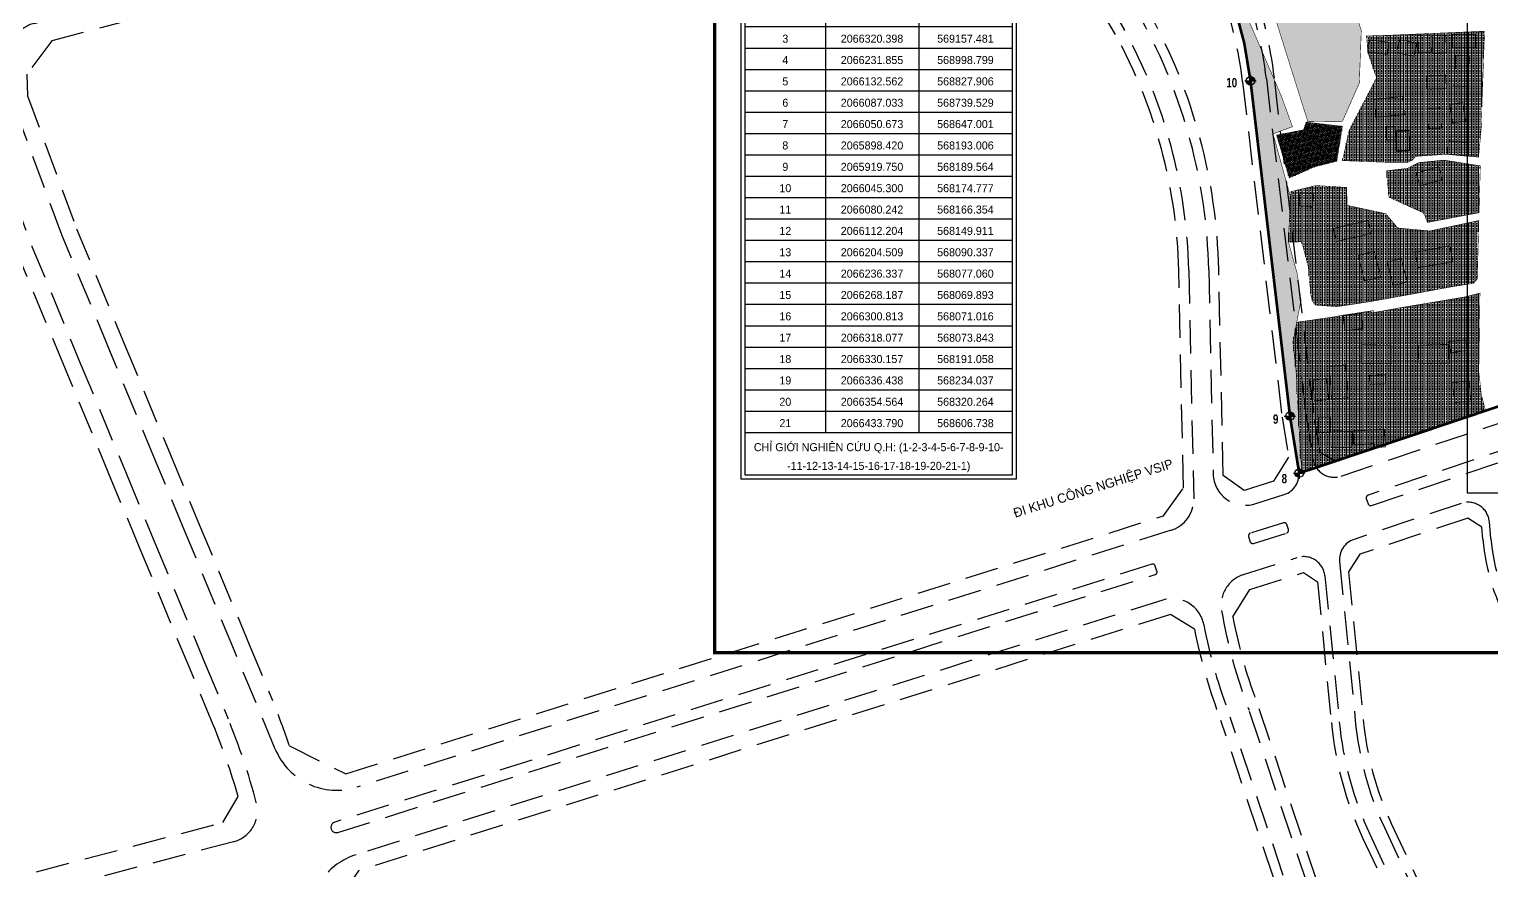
# Model space of a CAD drawing. Header units: metres. Extents: x 566631 to 571261, y 2062953 to 2068466.
# Drawn here: x 567717 to 568265, y 2065749 to 2066065 of the extents above; entities that cross this region are included whole.
import ezdxf
from ezdxf.enums import TextEntityAlignment as Align

# ---------------------------------------------------------------- set-up
doc = ezdxf.new("R2010")
doc.units = ezdxf.units.M
doc.linetypes.add('HIDDEN', pattern=[0.375, 0.25, -0.125])
doc.layers.get('0').update_dxf_attribs({"linetype": 'CONTINUOUS'})
for name, color, linetype in [('ct-gach', 31, 'CONTINUOUS'), ('ct-kienco', 31, 'CONTINUOUS'), ('ddc', 32, 'CONTINUOUS'), ('dmuong ao bun', 150, 'CONTINUOUS'), ('ghi_chu', 7, 'CONTINUOUS'), ('hacth', 7, 'CONTINUOUS'), ('Khung ban ve', 7, 'CONTINUOUS'), ('LogDg phu', 7, 'CONTINUOUS'), ('QH', 7, 'CONTINUOUS'), ('RANHGIOI', 2, 'HIDDEN'), ('ViaHeSphu', 32, 'CONTINUOUS')]:
    doc.layers.add(name, color=color, linetype=linetype)
doc.layers.add('t', color=7, linetype='CONTINUOUS', lineweight=25)
doc.styles.add('ARIALB', font='VHARIALB.TTF', dxfattribs={"width": 0.75})
doc.styles.add('avantH', font='VHAVAN.TTF', dxfattribs={"height": 10})
doc.styles.add('KTHUOC', font='VHARIALN.TTF', dxfattribs={"width": 0.8})
doc.dimstyles.new('tien', dxfattribs={"dimscale": 0, "dimtxt": 1.5, "dimasz": 0.75, "dimexe": 0.45, "dimexo": 0, "dimgap": 0.25, "dimtad": 1, "dimzin": 1, "dimtxsty": 'KTHUOC', "dimblk1": 'ARCHTICK', "dimblk2": 'ARCHTICK', "dimsah": 1, "dimcen": 1, "dimdle": 0.45, "dimclrd": 37, "dimclre": 37, "dimclrt": 7, "dimaunit": 1, "dimadec": 0, "dimazin": 0, "dimtfac": 1, "dimtix": 1, "dimtofl": 0, "dimtmove": 2, "dimatfit": 3, "dimldrblk": 'ARCHTICK', "dimfxl": 1, "dimtfill": 1, "dimtolj": 1, "dimtzin": 1, "dimarcsym": 0})
pattern_1 = [(90, (0, 0), (-1.27, 7.776507174585693e-17), []), (90, (-0.635, 3.888253587292846e-17), (-1.27, 7.776507174585693e-17), [0.635, -0.3175])]
pattern_2 = [(45, (0, 0), (0.2525697034050701, 0.9260889124852565), [1.190625, -0.238125, 0, -0.238125])]

# ---------------------------------------------------------------- blocks, each defined once
blk = doc.blocks.new('moc')
at = {"layer": 'QH', "linetype": 'Continuous'}
h = blk.add_hatch(color=7, dxfattribs=at)
h.paths.add_polyline_path([(3e-16, -1.164153e-10), (0.5291999999550173, -1.164153e-10, 0.4142135623730951), (3e-16, 0.5291999998386017)])
h.paths.add_polyline_path([(-0.5291999999550168, -1.164153e-10, 0.4142135623730951), (3e-16, -0.5292000000714328), (3e-16, -1.164153e-10)])
for p, q in [((3e-16, 0.7055999998236075), (3e-16, -0.7056000000564381)), ((-0.7055999999400226, -1.164153e-10), (0.7055999999400236, -1.164153e-10))]:
    blk.add_line(p, q, dxfattribs=at)
blk.add_circle((3e-16, -1.164153e-10), 0.5291999999550172, dxfattribs=at)
blk = doc.blocks.new('ghi_Eu-bg toa do')
at = {"color": 32}
blk.add_wipeout([(-103, 205), (5.551115123125783e-16, 205), (5.551115123125783e-16, 2.842170943040401e-14), (-103, 2.842170943040401e-14)], dxfattribs=at).dxf.layer = 'ghi_chu'
at = {"layer": 'ghi_chu', "color": 32, "lineweight": -2}
blk.add_lwpolyline([(0, 205), (0, 0), (-103, 0), (-103, 205)], close=True, dxfattribs=at)
at = {"layer": 'ghi_chu', "lineweight": -2}
blk.add_lwpolyline([(-1.5, 203.5), (-1.5, 1.5), (-101.5, 1.5), (-101.5, 203.5)], close=True, dxfattribs=at)
at = {"layer": 'ghi_chu', "color": 32, "lineweight": -2}
for points in [[(-101.5, 193.5), (-71.5, 185.5)], [(-71.5, 193.5), (-71.5, 17.5)], [(-36.5, 193.5), (-36.5, 17.5)], [(-101.5, 185.5), (-1.5, 185.5)], [(-101.5, 177.5), (-1.5, 177.5)], [(-101.5, 169.5), (-1.5, 169.5)], [(-101.5, 161.5), (-1.5, 161.5)], [(-101.5, 153.5), (-1.5, 153.5)], [(-101.5, 145.5), (-1.5, 145.5)], [(-101.5, 137.5), (-1.5, 137.5)], [(-101.5, 129.5), (-1.5, 129.5)], [(-101.5, 121.5), (-1.5, 121.5)], [(-101.5, 113.5), (-1.5, 113.5)], [(-101.5, 105.5), (-1.5, 105.5)], [(-101.5, 97.5), (-1.5, 97.5)], [(-101.5, 89.5), (-1.5, 89.5)], [(-101.5, 81.5), (-1.5, 81.5)], [(-101.5, 73.5), (-1.5, 73.5)], [(-101.5, 65.5), (-1.5, 65.5)], [(-101.5, 57.5), (-1.5, 57.5)], [(-101.5, 49.5), (-1.5, 49.5)], [(-101.5, 41.5), (-1.5, 41.5)], [(-101.5, 33.5), (-1.5, 33.5)], [(-101.5, 25.5), (-1.5, 25.5)]]:
    blk.add_lwpolyline(points, dxfattribs=at)
at = {"layer": 'ghi_chu', "lineweight": -2}
for points in [[(-1.5, 193.5), (-101.5, 193.5)], [(-101.5, 17.5), (-1.5, 17.5)]]:
    blk.add_lwpolyline(points, dxfattribs=at)
at = {"layer": 'ghi_chu', "lineweight": -2, "style": 'avantH'}
for s, height, p in [('%%U4. b¶ng to¹ ®é c¸c ®iÓm mèc:', 3.5, (-51.5, 196.4994664911646)), ('x', 3, (-54, 187.4994664911646)), ('y', 3, (-19, 187.4994664911646)), ('1', 3, (-86.5, 179.4994664911646)), ('2066606.466', 3, (-54, 179.4994664911646)), ('569000.559', 3, (-19, 179.4994664911646)), ('2', 3, (-86.5, 171.4994664911646)), ('2066366.646', 3, (-54, 171.4994664911646)), ('569132.774', 3, (-19, 171.4994664911646)), ('3', 3, (-86.5, 163.4994664911646)), ('2066320.398', 3, (-54, 163.4994664911646)), ('569157.481', 3, (-19, 163.4994664911646)), ('4', 3, (-86.5, 155.4994664911646)), ('2066231.855', 3, (-54, 155.4994664911646)), ('568998.799', 3, (-19, 155.4994664911646)), ('5', 3, (-86.5, 147.4994664911646)), ('2066132.562', 3, (-54, 147.4994664911646)), ('568827.906', 3, (-19, 147.4994664911646)), ('6', 3, (-86.5, 139.4994664911646)), ('2066087.033', 3, (-54, 139.4994664911646)), ('568739.529', 3, (-19, 139.4994664911646)), ('7', 3, (-86.5, 131.4994664911646)), ('2066050.673', 3, (-54, 131.4994664911646)), ('568647.001', 3, (-19, 131.4994664911646)), ('8', 3, (-86.5, 123.4994664911646)), ('2065898.420', 3, (-54, 123.4994664911646)), ('568193.006', 3, (-19, 123.4994664911646)), ('9', 3, (-86.5, 115.4994664911646)), ('2065919.750', 3, (-54, 115.4994664911646)), ('568189.564', 3, (-19, 115.4994664911646)), ('10', 3, (-86.5, 107.4994664911646)), ('2066045.300', 3, (-54, 107.4994664911646)), ('568174.777', 3, (-19, 107.4994664911646)), ('11', 3, (-86.5, 99.49946649116464)), ('2066080.242', 3, (-54, 99.49946649116464)), ('568166.354', 3, (-19, 99.49946649116464)), ('12', 3, (-86.5, 91.49946649116464)), ('2066112.204', 3, (-54, 91.49946649116464)), ('568149.911', 3, (-19, 91.49946649116464)), ('13', 3, (-86.5, 83.49946649116464)), ('2066204.509', 3, (-54, 83.49946649116464)), ('568090.337', 3, (-19, 83.49946649116464)), ('14', 3, (-86.5, 75.49946649116464)), ('2066236.337', 3, (-54, 75.49946649116464)), ('568077.060', 3, (-19, 75.49946649116464)), ('15', 3, (-86.5, 67.49946649116464)), ('2066268.187', 3, (-54, 67.49946649116464)), ('568069.893', 3, (-19, 67.49946649116464)), ('16', 3, (-86.5, 59.49946649116464)), ('2066300.813', 3, (-54, 59.49946649116464)), ('568071.016', 3, (-19, 59.49946649116464)), ('17', 3, (-86.5, 51.49946649116464)), ('2066318.077', 3, (-54, 51.49946649116464)), ('568073.843', 3, (-19, 51.49946649116464)), ('18', 3, (-86.5, 43.49946649116464)), ('2066330.157', 3, (-54, 43.49946649116464)), ('568191.058', 3, (-19, 43.49946649116464)), ('19', 3, (-86.5, 35.49946649116464)), ('2066336.438', 3, (-54, 35.49946649116464)), ('568234.037', 3, (-19, 35.49946649116464)), ('20', 3, (-86.5, 27.49946649116464)), ('2066354.564', 3, (-54, 27.49946649116464)), ('568320.264', 3, (-19, 27.49946649116464)), ('21', 3, (-86.5, 19.49946649116464)), ('2066433.790', 3, (-54, 19.49946649116464)), ('568606.738', 3, (-19, 19.49946649116464)), ('chØ giíi nghiªn cøu q.h: (1-2-3-4-5-6-7-8-9-10-', 3, (-51.5, 10.49946649116464)), ('-11-12-13-14-15-16-17-18-19-20-21-1)', 3, (-51.5, 3.5))]:
    blk.add_text(s, height=height, dxfattribs=at).set_placement(p, align=Align.CENTER)
blk.add_text('t®', height=3, dxfattribs=at).set_placement((-73.5, 188.9982511748094), align=Align.RIGHT)
blk.add_text('tt', height=3, dxfattribs=at).set_placement((-99.5, 186.9994664911646))
blk = doc.blocks.new('_ArchTick')
at = {"color": 0, "linetype": 'ByBlock', "const_width": 0.15}
blk.add_lwpolyline([(-0.5, -0.5), (0.5, 0.5)], dxfattribs=at)

msp = doc.modelspace()

# ---------------------------------------------------------------- hatches: boundary and pattern name
at = {"layer": 'hacth'}
h = msp.add_hatch(dxfattribs=at)
h.set_pattern_fill('ANSI36', color=130, scale=0.15, style=0)
h.set_pattern_definition(pattern_2)
edge = h.paths.add_edge_path()
edge.add_line((568191.8304999998, 2065936.714999997), (568190.6604999996, 2065947.447))
edge.add_line((568190.6604999996, 2065947.447), (568192.0965603798, 2065954.899624787))
edge.add_line((568192.0965603798, 2065954.899624787), (568193.7005999999, 2065963.223999999))
edge.add_line((568193.7005999999, 2065963.223999999), (568192.3382000002, 2065972.876))
edge.add_line((568192.3382000002, 2065972.876), (568188.9559999998, 2065985.079))
edge.add_line((568188.9559999998, 2065985.079), (568189.7320000001, 2066001.959))
edge.add_line((568189.7320000001, 2066001.959), (568183.220030888, 2066025.469869418))
edge.add_line((568183.220030888, 2066025.469869418), (568190.5124978772, 2066028.137558831))
edge.add_line((568190.5124978772, 2066028.137558831), (568186.3072999999, 2066039.632999996))
edge.add_line((568186.3072999999, 2066039.632999996), (568167.7841147014, 2066082.613929149))
edge.add_line((568167.7841147014, 2066082.613929149), (568162.2079999989, 2066094.435000003))
edge.add_line((568162.2079999989, 2066094.435000003), (568151.3207000002, 2066113.747999997))
edge.add_line((568151.3207000002, 2066113.747999997), (568139.4134999983, 2066132.337000002))
edge.add_line((568139.4134999983, 2066132.337000002), (568129.5418999677, 2066145.907000038))
edge.add_line((568129.5418999677, 2066145.907000038), (568116.8183999986, 2066163.673000006))
edge.add_line((568116.8183999986, 2066163.673000006), (568105.9670000017, 2066177.883))
edge.add_line((568105.9670000017, 2066177.883), (568094.6935999992, 2066197.200000001))
edge.add_line((568094.6935999992, 2066197.200000001), (568085.3694000001, 2066216.393999999))
edge.add_line((568085.3694000001, 2066216.393999999), (568080.7757999997, 2066230.585000003))
edge.add_line((568080.7757999997, 2066230.585000003), (568076.422300001, 2066248.815999999))
edge.add_line((568076.422300001, 2066248.815999999), (568072.9918000019, 2066259.324000001))
edge.add_line((568072.9918000019, 2066259.324000001), (568069.7502840218, 2066269.826128384))
edge.add_arc((568197.3346417545, 2066280.133002879), 127.9999999996665, 184.6185972023833, 200.0084056654727)
edge.add_line((568077.0604101922, 2066236.336779046), (568081.9759698212, 2066222.837552279))
edge.add_arc((568202.2502013851, 2066266.633776104), 127.9999999983715, 200.0084056616976, 209.0354556920484)
edge.add_line((568090.3373014821, 2066204.508879042), (568103.3082810394, 2066181.142724642))
edge.add_line((568103.3082810394, 2066181.142724642), (568149.9111873204, 2066112.204254739))
edge.add_arc((568024.8134988273, 2066027.637308869), 151.0000000001437, 6.7172614229036185, 34.05897894880172, ccw=False)
edge.add_line((568174.7769525672, 2066045.299770261), (568189.5639809984, 2065919.750233031))
edge.add_line((568189.5639809984, 2065919.750233031), (568193.0057644725, 2065898.419982554))
edge.add_line((568193.0057644725, 2065898.419982554), (568194.1329262302, 2065898.775477906))
edge.add_line((568194.1329262302, 2065898.775477906), (568193.5398000001, 2065904.165999999))
edge.add_line((568193.5398000001, 2065904.165999999), (568191.8304999998, 2065936.714999997))
h = msp.add_hatch(dxfattribs=at)
h.set_pattern_fill('ANSI36', color=130, scale=0.15, style=0)
h.set_pattern_definition(pattern_2)
h.paths.add_polyline_path([(568196.2531, 2066030.03), (568209.2447581246, 2066030.184791103), (568215.5547655254, 2066044.49478784), (568216.2947756778, 2066064.124787458), (568210.0147854009, 2066082.924790705), (568206.6272504976, 2066088.784889985), (568193.2729685714, 2066083.198994112), (568181.1072790393, 2066078.110268568)])
h = msp.add_hatch(dxfattribs=at)
h.set_pattern_fill('BRASS', color=57, scale=0.2, angle=90, style=0)
h.set_pattern_definition(pattern_1)
h.paths.add_polyline_path([(568236.6710495498, 2066017.023612789), (568235.3847505684, 2066015.574777585), (568233.5947501495, 2066014.76477851), (568226.3147501599, 2066014.784782275), (568209.2547504909, 2066015.424791098), (568211.7047562833, 2066026.624789831), (568222.0347665289, 2066046.434784489), (568218.721694386, 2066056.081794712), (568218.2913, 2066062.126), (568226.9726, 2066062.391), (568262.4986993955, 2066063.900919023), (568261.6647635757, 2066040.724763993), (568261.2547568574, 2066027.734764205), (568260.2425154008, 2066016.734538866), (568248.3947517321, 2066017.824770856)])
h = msp.add_hatch(dxfattribs=at)
h.set_pattern_fill('ANSI36', color=130, scale=0.15, style=0)
h.set_pattern_definition(pattern_2)
h.paths.add_polyline_path([(568195.6311624111, 2066029.826647393), (568194.6704147393, 2066026.946896725), (568184.5499062261, 2066024.98952414), (568189.3157495577, 2066008.978286295), (568198.8368318499, 2066013.145814577), (568207.1173741755, 2066015.233664857), (568209.2107621394, 2066028.283121813)])
h = msp.add_hatch(dxfattribs=at)
h.set_pattern_fill('BRASS', color=57, scale=0.2, angle=90, style=0)
h.set_pattern_definition(pattern_1)
h.paths.add_polyline_path([(568260.4187198763, 2065995.905440528), (568241.0847385231, 2065992.284774637), (568239.7847403178, 2065995.754775309), (568226.664743421, 2066001.754782094), (568225.7346510728, 2066011.110621098), (568225.7346510728, 2066011.624782575), (568233.6347490014, 2066012.54477849), (568237.7847501134, 2066014.694776343), (568247.2547505944, 2066015.624771445), (568260.8978, 2066013.478)])
h = msp.add_hatch(dxfattribs=at)
h.set_pattern_fill('BRASS', color=57, scale=0.2, angle=90, style=0)
h.set_pattern_definition(pattern_1)
h.paths.add_polyline_path([(568188.9559999998, 2065985.079), (568189.4187890544, 2065984.959775488), (568190.8565897844, 2065984.971786338), (568193.9963704316, 2065984.998014892), (568196.3686, 2065975.937), (568197.4143390077, 2065965.026182262), (568198.0799000001, 2065962.708), (568199.1333731653, 2065961.305735842), (568207.1870000002, 2065960.727), (568219.4769, 2065962.602), (568235.1000000003, 2065965.394), (568250.4940000001, 2065968.238), (568258.3385, 2065969.474), (568259.7707000001, 2065971.106), (568260.3391000001, 2065992.985), (568241.9729378509, 2065989.09274115), (568229.9747374423, 2065990.194780382), (568225.4347402195, 2065995.564782731), (568210.9947418332, 2065998.684790198), (568210.8147452982, 2066005.384790292), (568199.3847456707, 2066006.104796203), (568189.9947445018, 2066003.84480106), (568189.7320000001, 2066001.959)])
h = msp.add_hatch(dxfattribs=at)
h.set_pattern_fill('BRASS', color=57, scale=0.2, angle=90, style=0)
h.set_pattern_definition(pattern_1)
h.paths.add_polyline_path([(568260.3305, 2065936.4), (568260.7625474826, 2065965.788554239), (568254.899700004, 2065964.334000001), (568231.816399981, 2065960.488999996), (568220.8345700447, 2065958.509130319), (568220.7728428121, 2065959.260117745), (568209.6281999917, 2065957.581999999), (568206.0732000066, 2065956.91), (568192.0965603797, 2065954.899624787), (568190.6604999998, 2065947.447), (568191.8305000003, 2065936.714999999), (568193.5397999998, 2065904.166000001), (568194.1329262302, 2065898.775477906), (568198.2094833326, 2065900.061182546), (568262.8887574545, 2065921.767229306), (568261.2678027769, 2065927.785923334)])

# ---------------------------------------------------------------- linework, layer by layer
at = {"layer": 'ct-gach', "const_width": 0.3}
for points in [[(568242.3464482323, 2066062.592214164), (568237.3527243173, 2066062.341771633), (568237.6827209145, 2066055.761771462), (568242.6764448293, 2066056.012213994)], [(568247.8582892227, 2066062.396139087), (568242.8645653079, 2066062.145696556), (568243.1945619051, 2066055.565696385), (568248.1882858197, 2066055.816138917)], [(568259.0847749435, 2066062.704765327), (568250.4347749435, 2066062.7047698), (568250.4347723575, 2066057.704769801), (568259.0847723575, 2066057.704765327)], [(568226.6626000003, 2066059.727), (568219.2361999999, 2066060.577), (568218.7216943862, 2066056.081794713), (568226.1480943861, 2066055.231794713)], [(568237.1547732109, 2066059.354776669), (568230.6194598275, 2066060.7552045), (568229.5718118554, 2066055.866192972), (568236.1071252387, 2066054.46576514)], [(568256.7313748557, 2066054.595052419), (568251.7392700389, 2066054.875925162), (568251.0935624348, 2066043.39941089), (568256.0856672513, 2066043.118538146)], [(568247.8617475076, 2066047.418822041), (568240.8042232331, 2066047.113615362), (568241.0202491877, 2066042.118284263), (568248.077773462, 2066042.423490943)], [(568231.874762893, 2066039.4047794), (568221.254762381, 2066038.414784892), (568221.8725800406, 2066031.695127901), (568232.4925805526, 2066032.685122408)], [(568246.0354974618, 2066035.120935884), (568241.0420063055, 2066034.865894571), (568241.4220024574, 2066027.425894374), (568246.4154936138, 2066027.680935688)], [(568254.3941084584, 2066037.154674052), (568249.444761362, 2066036.444770313), (568250.4387202975, 2066029.515031107), (568255.3880673943, 2066030.224934845)], [(568228.9207484939, 2066028.228004714), (568225.4556292901, 2066028.051024616), (568225.7108, 2066023.055), (568229.1759192037, 2066023.231980098)], [(568256.4618605038, 2066022.103559584), (568248.8393019903, 2066022.804987918), (568248.3811373721, 2066017.826023651), (568256.0036958854, 2066017.124595316)], [(568245.3247493014, 2066013.124772444), (568236.8047481015, 2066010.804776849), (568238.1184160359, 2066005.980434765), (568246.6384172358, 2066008.300430358)], [(568198.3099619752, 2066003.07332883), (568193.3347442744, 2066003.404799332), (568193.002359547, 2065998.415859526), (568197.977577248, 2065998.084389024)], [(568218.7356199096, 2065993.023298074), (568205.7856183425, 2065989.993304772), (568206.9247348198, 2065985.124792304), (568219.874736387, 2065988.154785606)], [(568221.1626016566, 2065981.398709335), (568215.1029676091, 2065979.863219338), (568217.5118348282, 2065970.356902892), (568223.5714688757, 2065971.89239289)], [(568250.540920828, 2065977.558485101), (568249.5082000003, 2065983.472), (568236.4942831199, 2065981.199283477), (568237.527003948, 2065975.285768579)], [(568231.3023444706, 2065978.81043651), (568226.0075703071, 2065977.468759322), (568228.2280220151, 2065968.706002943), (568233.5227961787, 2065970.047680131)], [(568216.2101, 2065958.185), (568209.5747204473, 2065957.334790933), (568210.1347176031, 2065951.834790644), (568216.782684859, 2065952.443357313)], [(568249.1154270838, 2065946.618024267), (568237.6347147585, 2065946.334776421), (568237.8073636071, 2065939.336905861), (568249.2880759327, 2065939.620153707)], [(568255.4539977832, 2065948.367103465), (568249.1852218186, 2065947.608389925), (568249.771618334, 2065943.450531024), (568255.9437, 2065944.321)], [(568227.7347147585, 2065946.334781541), (568216.3247148361, 2065946.484787442), (568216.2326946274, 2065939.485392305), (568227.6426945496, 2065939.335386404)], [(568210.3391, 2065938.892), (568204.1821271903, 2065938.367507877), (568205.2269, 2065926.103), (568211.3838728097, 2065926.627492124)], [(568203.3750191904, 2065933.717985301), (568198.0614936657, 2065933.265343659), (568198.7240744752, 2065925.487358357), (568204.0376, 2065925.94)], [(568225.3455417515, 2065935.148573035), (568219.3219, 2065934.951), (568219.4321582483, 2065931.589426964), (568225.4557999996, 2065931.787)], [(568256.5544576992, 2065932.978269847), (568250.5039727205, 2065932.245976189), (568251.4167078205, 2065924.704616309), (568257.4671927989, 2065925.436909966)], [(568204.7222514225, 2065919.238402714), (568200.1775, 2065919.284), (568200.1204485778, 2065913.597597286), (568204.6652000002, 2065913.552)], [(568212.8999271339, 2065913.955161517), (568205.5894, 2065914.203), (568205.3832728659, 2065908.122838483), (568212.6938, 2065907.875)], [(568224.8479139521, 2065914.814902942), (568213.2818262948, 2065914.096325441), (568213.6528148872, 2065908.931882693), (568221.0959141311, 2065909.422862357), (568221.1926532766, 2065907.956326955), (568225.2667688705, 2065908.210676011)]]:
    msp.add_lwpolyline(points, close=True, dxfattribs=at)
at = {"layer": 'ct-kienco', "const_width": 0.5}
msp.add_lwpolyline([(568234.1382473415, 2066026.689822125), (568229.1447561852, 2066026.434780812), (568229.5247523373, 2066018.994780615), (568234.5182434936, 2066019.249821929)], close=True, dxfattribs=at)
at = {"layer": 'ddc', "const_width": 0.2}
for points in [[(568236.6710495498, 2066017.023612789), (568235.3847505684, 2066015.574777585), (568233.5947501495, 2066014.76477851), (568226.3147501599, 2066014.784782275), (568209.2547504909, 2066015.424791098), (568211.7047562833, 2066026.624789831), (568222.0347665289, 2066046.434784489), (568218.721694386, 2066056.081794712), (568218.2913, 2066062.126), (568226.9726, 2066062.391), (568262.4986993955, 2066063.900919023), (568261.6647635757, 2066040.724763993), (568261.2547568574, 2066027.734764205), (568260.2425154008, 2066016.734538866), (568248.3947517321, 2066017.824770856), (568236.6710495498, 2066017.023612789)], [(568260.4187198763, 2065995.905440528), (568241.0847385231, 2065992.284774637), (568239.7847403178, 2065995.754775309), (568226.664743421, 2066001.754782094), (568225.7346510728, 2066011.110621098), (568225.7346510728, 2066011.624782575), (568233.6347490014, 2066012.54477849), (568237.7847501134, 2066014.694776343), (568247.2547505944, 2066015.624771445), (568260.8978, 2066013.478)], [(568188.9559999998, 2065985.079), (568189.4187890544, 2065984.959775488), (568190.8565897844, 2065984.971786338), (568193.9963704316, 2065984.998014892), (568196.3686, 2065975.937), (568197.4143390077, 2065965.026182262), (568198.0799000001, 2065962.708), (568199.1333731653, 2065961.305735842), (568207.1870000002, 2065960.727), (568219.4769, 2065962.602), (568235.1000000003, 2065965.394), (568250.4940000001, 2065968.238), (568258.3385, 2065969.474), (568259.7707000001, 2065971.106), (568260.3391000001, 2065992.985), (568241.9729378509, 2065989.09274115), (568229.9747374423, 2065990.194780382), (568225.4347402195, 2065995.564782731), (568210.9947418332, 2065998.684790198), (568210.8147452982, 2066005.384790292), (568199.3847456707, 2066006.104796203), (568189.9947445018, 2066003.84480106), (568189.7320000001, 2066001.959)], [(568260.3305, 2065936.4), (568260.7625474826, 2065965.788554239), (568254.899700004, 2065964.334000001), (568231.816399981, 2065960.488999996), (568220.8345700447, 2065958.509130319), (568220.7728428121, 2065959.260117745), (568209.6281999917, 2065957.581999999), (568206.0732000066, 2065956.91), (568192.0965603797, 2065954.899624787), (568190.6604999998, 2065947.447), (568191.8305000003, 2065936.714999999), (568193.5397999998, 2065904.166000001), (568194.1329262302, 2065898.775477906), (568198.2094833326, 2065900.061182546), (568262.8887574545, 2065921.767229306), (568261.2678027769, 2065927.785923334)]]:
    msp.add_lwpolyline(points, close=True, dxfattribs=at)
at = {"layer": 'dmuong ao bun', "const_width": 0.2}
msp.add_lwpolyline([(568149.9111873204, 2066112.204254739, -0.1198699787188773), (568174.7769525672, 2066045.299770261), (568189.5639809984, 2065919.750233031), (568193.0057644725, 2065898.419982554), (568194.1329262302, 2065898.775477906), (568193.5398000001, 2065904.165999999), (568191.8304999998, 2065936.714999997), (568190.6604999996, 2065947.447), (568192.0965603798, 2065954.899624787), (568193.7005999999, 2065963.223999999), (568192.3382000002, 2065972.876), (568188.9559999998, 2065985.079), (568189.7320000001, 2066001.959), (568183.220030888, 2066025.469869418), (568190.5124978772, 2066028.137558831), (568186.3072999999, 2066039.632999996), (568167.7841147014, 2066082.613929149)], format="xyb", dxfattribs=at)
for points in [[(568196.2531, 2066030.03), (568209.2447581246, 2066030.184791103), (568215.5547655254, 2066044.49478784), (568216.2947756778, 2066064.124787458), (568210.0147854009, 2066082.924790705), (568206.6272504976, 2066088.784889985), (568193.2729685714, 2066083.198994112), (568181.1072790393, 2066078.110268568), (568196.2531, 2066030.03)], [(568195.6311624111, 2066029.826647393), (568194.6704147393, 2066026.946896725), (568184.5499062261, 2066024.98952414), (568189.3157495577, 2066008.978286295), (568198.8368318499, 2066013.145814577), (568207.1173741755, 2066015.233664857), (568209.2107621394, 2066028.283121813)]]:
    msp.add_lwpolyline(points, close=True, dxfattribs=at)
at = {"layer": 'Khung ban ve', "const_width": 1.2}
msp.add_lwpolyline([(567973.9280794318, 2066641.109092405), (569223.9280794318, 2066641.109092405), (569223.9280794318, 2065831.109092405), (567973.9280794318, 2065831.109092405)], close=True, dxfattribs=at)
at = {"layer": 'LogDg phu', "linetype": 'HIDDEN', "ltscale": 50}
for points in [[(568045.1886048779, 2066491.114154764), (568036.1221219267, 2066263.337774865, 0.1449785006143151), (568049.5500300108, 2066210.344888107), (568133.9955428394, 2066068.220247375, -0.120721405446996), (568159.114191151, 2065974.555205381), (568160.7765047525, 2065898.069582813, 0.4999972063578449), (568176.383088877, 2065886.886020754), (568187.3789886811, 2065890.354015687, 0.3722012688575402), (568192.8705567914, 2065899.257924202), (568189.5639809996, 2065919.750233027), (568174.7769525669, 2066045.299770262, 0.1198699787172777), (568149.9111873202, 2066112.204254739), (568103.3082810396, 2066181.142724644), (568090.3373014863, 2066204.508879035, -0.03940831779764175), (568081.9759698211, 2066222.837552279), (568077.0604101896, 2066236.336779054, -0.1285739781631975), (568071.0163143738, 2066300.81343246), (568076.1791778274, 2066332.348767518), (568081.3420762167, 2066383.07043864, 0.03115476685042217)], [(567342.3764804489, 2065684.115206062), (567367.0485707542, 2065965.747305955, -0.3162801207754457), (567375.9396792423, 2065976.30254163), (567683.1664304101, 2066057.411870524, -0.4824600276535601), (567698.223831549, 2066046.179445665), (567698.5305658912, 2066036.237316696), (567718.0483342491, 2065983.299657691), (567736.2004704069, 2065939.6103724), (567753.3433037947, 2065898.351773408), (567764.1834572515, 2065872.260404062), (567782.889280884, 2065827.239828553), (567791.5580962572, 2065806.374498329, -0.033971309950736), (567802.1595765763, 2065774.99941431, -0.4141603264595829), (567793.6196556231, 2065760.3359426), (567355.0513083818, 2065644.551805246, -0.5192549419956226), (567340.033396713, 2065657.194793225), (567342.3764804489, 2065684.115206062)], [(568507.3221433859, 2065986.920890104), (568218.8108174928, 2065890.097905995, 0.4142135623299212), (568218.180936346, 2065888.831711009), (568218.8172359051, 2065886.935677427, 0.4142135623729348), (568220.0834308903, 2065886.30579628), (568508.5947567835, 2065983.12878039, 1.00000000001852), (568507.3221433858, 2065986.920890104)], [(568174.0600650584, 2065874.619241125), (568174.6616345975, 2065872.71185703, 0.4142135623303208), (568175.9161114153, 2065872.058949752), (568188.3141080387, 2065875.969151758, 0.4142135623826339), (568188.967015317, 2065877.223628575), (568188.3654457775, 2065879.131012671, 0.4142135623303208), (568187.1109689598, 2065879.78391995), (568174.7129723367, 2065875.873717943, 0.4142135623183145), (568174.0600650583, 2065874.619241125)], [(568202.1941050646, 2065726.120999474), (568174.2324779165, 2065809.579214345, -0.04944460779861974), (568163.9269503752, 2065846.901924933, -0.375227047875502), (568172.1433342943, 2065860.383489185), (568192.2756477835, 2065866.73301605, -0.4761519088273072), (568202.6429429665, 2065859.892281247), (568208.0556982554, 2065805.263794068, 0.08592820074674073), (568219.4960653665, 2065763.11608718), (568255.5828548796, 2065685.758401992, -0.2204048806143373)]]:
    msp.add_lwpolyline(points, format="xyb", dxfattribs=at)
for points in [[(568076.9374859699, 2066299.844037324, 0.1285739781630643), (568082.6982647942, 2066238.389727046), (568087.6138244256, 2066224.890500271, 0.03940831779776818), (568095.5832186692, 2066207.420983585), (568108.4264540528, 2066184.284949824), (568154.8819563994, 2066115.564530734, -0.1198699787171441), (568180.7357652984, 2066046.00158992), (568195.5077936666, 2065920.579411009), (568198.2537107889, 2065903.561751283, 0.4630470927429212), (568208.6968124107, 2065897.251818886), (568505.7115304267, 2065996.928499632, 0.4052568048668899), (568515.2994346068, 2066015.48300545), (568512.8420414972, 2066023.625444226), (568413.2985486476, 2066376.199041206, 0.4126442959665899), (568401.0092713933, 2066383.120133126), (568318.6645710965, 2066360.347333292, -0.02056742909573387), (568278.1369915298, 2066350.91440406), (568232.918697435, 2066342.332728763, -0.02121833569688847), (568190.4433477191, 2066336.124961193), (568087.1175680527, 2066325.476758432, 0.3385707041066008), (568080.0427665407, 2066318.811430928)], [(567793.9709257017, 2065831.843864622), (567775.264984491, 2065876.864723126), (567764.4249333385, 2065902.955846242), (567747.281988876, 2065944.214712572), (567729.2232768235, 2065987.679141002), (567710.464687371, 2066038.557694003), (567709.9613827929, 2066054.871221176, -0.3491088883845632), (567718.8925676671, 2066066.843741356), (568062.121914249, 2066157.457927314, -0.3349428730518062), (568075.501398561, 2066151.98508631), (568127.4823963502, 2066064.499317227, -0.1205589771397802), (568151.6159618457, 2065974.39224132), (568153.4779003186, 2065888.721569588, -0.3333358165583883), (568145.0901506676, 2065877.016522496), (567839.8815684333, 2065780.756840625, -0.3885952892119609), (567809.275189152, 2065795.007400011)], [(568275.0823982372, 2065841.639260481, -0.1098508434386857), (568264.8417057454, 2065873.91856557), (568264.2863700382, 2065880.185380674, 0.4849671442696141), (568253.7723415797, 2065887.063529975), (568213.5625550839, 2065873.569323094, 0.3497398714856861), (568208.146793413, 2065865.196216985), (568214.0280017895, 2065805.839845005, 0.0859596934501506), (568224.9335268047, 2065765.652622831), (568253.6879095584, 2065704.013099919, 0.3705122519208001), (568263.1871911237, 2065699.71787573), (568333.9807614599, 2065720.459399323, 0.4867047522947374), (568338.6498741482, 2065732.153524234)], [(568141.8671922561, 2065850.834725481), (567839.5479728384, 2065755.486319626, 0.329890677393226), (567822.0686766575, 2065731.411147348), (567822.6236573436, 2065671.833480155), (567821.1706275612, 2065600.479249175, 0.5249747262411383), (567831.8561018949, 2065592.781168764), (568188.1182599403, 2065719.827957144, 0.4085812435176516), (568193.0167068782, 2065729.904615605), (568167.1740316962, 2065807.038307672, -0.0442762420745268), (568157.2597760389, 2065841.661338444, 0.448349121955387)]]:
    msp.add_lwpolyline(points, format="xyb", close=True, dxfattribs=at)
at = {"layer": 'LogDg phu', "linetype": 'HIDDEN', "ltscale": 50, "elevation": 2.6014947e-09}
msp.add_lwpolyline([(567832.7430979447, 2065763.825696021), (568139.0510482021, 2065860.432107382, 0.4142135623737495), (568139.7039554804, 2065861.6865842), (568139.1023994411, 2065863.593925491, 0.4142135623743699), (568137.8479226233, 2065864.246832769), (567831.5399723656, 2065767.640421408, 1.000000000027756)], format="xyb", close=True, dxfattribs=at)
at = {"layer": 'ViaHeSphu', "linetype": 'HIDDEN', "ltscale": 50}
for points in [[(568078.3664043959, 2066383.461734827), (568073.2038435334, 2066332.743379658), (568068.0557285758, 2066301.298130028, 0.1285739781631506), (568074.2414828873, 2066235.310305058), (568079.1570425188, 2066221.811078283, 0.03940831779753591), (568087.7143428948, 2066203.05282676), (568100.749194533, 2066179.571612054), (568147.4258027807, 2066110.524116741, -0.1198699787173325), (568171.7975462012, 2066044.948860433), (568186.5920746662, 2065919.335644036), (568188.9990425579, 2065904.418602214), (568183.4382738377, 2065895.402493342), (568172.3432413976, 2065891.903232982), (568164.5398766698, 2065897.495066083), (568162.8633058029, 2065974.636687439, 0.1207992988296961), (568137.2516644283, 2066070.081472601), (568052.7738975725, 2066212.260397946, -0.1449785006445798), (568039.8691547329, 2066263.188626788), (568048.7612246758, 2066486.583245415)], [(567716.1810699014, 2066047.843073574), (567716.4317481108, 2066039.717882657), (567734.8107481108, 2065989.868882657), (567752.8227481105, 2065946.516882658), (567769.9657481104, 2065905.257882658), (567780.8057481105, 2065879.166882659), (567799.5117481106, 2065834.145882657), (567808.1805634841, 2065813.280552434, -0.0174026163629556), (567814.585712669, 2065796.210250393), (567835.6569640579, 2065785.715782392), (568142.1827697513, 2065882.390903141), (568149.6384777903, 2065892.795292557), (568147.8668471932, 2065974.310759284, 0.1204742280587071), (568124.2253541803, 2066062.63964137), (568075.4418419731, 2066144.743934586), (568063.6204392827, 2066149.579446618), (567725.5434417464, 2066060.325505377), (567716.1830876971, 2066047.777671094)], [(567827.6066942061, 2065730.839830155, -0.0149386970037644), (567828.2199516615, 2065715.19958709), (567828.6242263754, 2065671.800339218), (567827.1468294163, 2065599.249504289), (567831.7545357746, 2065595.929998486), (568186.3141482532, 2065722.369641454), (568189.43524333, 2065728.790086447), (568163.64444232, 2065805.768947546, -0.0429791116498048), (568153.767500661, 2065839.978545641), (568144.7380789093, 2065845.448835324), (567840.4055507972, 2065749.465452012), (567827.6066942061, 2065730.839830155)]]:
    msp.add_lwpolyline(points, format="xyb", dxfattribs=at)
for points in [[(568234.0374281701, 2066336.43794789), (568279.2557222651, 2066345.019623187, 0.02056742909572098), (568320.2638660163, 2066354.564405334), (568399.6964901896, 2066376.531857331), (568408.3452244129, 2066371.661051399), (568507.0823909654, 2066021.943385578), (568510.054617579, 2066012.095073912), (568505.4408540353, 2066003.166521759), (568206.4101579724, 2065902.813288681), (568200.8734850598, 2065906.158658002), (568198.4797, 2065920.994), (568183.715171664, 2066046.352499749, 0.1198699787170795), (568157.367340939, 2066117.244668731), (568110.9855405594, 2066185.856062414), (568098.2061772606, 2066208.87703586, -0.03940831779735098), (568090.4327517279, 2066225.916974267), (568085.5171920964, 2066239.416201041, -0.1285739781631094), (568079.8980717679, 2066299.359339755), (568082.3111355494, 2066314.098597446), (568088.092623801, 2066319.545465827), (568191.058418181, 2066330.156570428, 0.02121833569692246)], [(567795.3049309781, 2065777.329060083, 0.0297640177377033), (567786.0172738483, 2065804.072480294), (567777.348458475, 2065824.937810518), (567758.6426936319, 2065869.95824453), (567747.8024890228, 2065896.049736991), (567730.6597111725, 2065937.308202314), (567712.4608629617, 2065981.109916035), (567692.5635051514, 2066035.077128042), (567692.3556549432, 2066041.814142112), (567681.04124611, 2066048.576713288), (567384.9321327441, 2065970.402493813), (567374.390708235, 2065957.888056523), (567348.3771967472, 2065660.797325142), (567348.3771967472, 2065660.797325142), (567357.1788276309, 2065653.387578973), (567789.6106506462, 2065767.551644563)], [(568261.4520257334, 2065878.183337386), (568256.2704883856, 2065881.57303598), (568215.782912756, 2065867.98560443), (568211.5357234132, 2065861.419184193), (568217.0141677682, 2065806.127727041, 0.08597632573441695), (568227.6522575237, 2065766.920890656), (568255.6808158552, 2065706.837286076), (568262.5928903928, 2065703.711901324), (568333.9424655406, 2065724.616326533), (568336.2302271277, 2065730.346188189), (568272.4879811112, 2065840.132940536, -0.1098508434387946), (568261.8534158312, 2065873.65375736)]]:
    msp.add_lwpolyline(points, format="xyb", close=True, dxfattribs=at)
at = {"layer": 'ViaHeSphu', "linetype": 'HIDDEN', "ltscale": 50, "elevation": 3.0256135e-09}
msp.add_lwpolyline([(568205.8082416996, 2065727.13800793), (568177.7613207418, 2065810.850802729, -0.04557562326371695), (568168.1652667192, 2065844.53091994), (568174.4753089529, 2065854.827631242), (568194.5842016351, 2065861.169771421), (568199.8456628624, 2065857.69805963), (568205.0695600337, 2065804.975631893, 0.085913272164283), (568216.7773346475, 2065761.847819354), (568252.8641241606, 2065684.490134166, -0.2204048806140075)], format="xyb", dxfattribs=at)

# ---------------------------------------------------------------- block references
at = {"layer": 'QH', "xscale": 3, "yscale": 3, "zscale": 3}
for p in [(568174.7769525669, 2066045.299770263), (568174.7769525669, 2066045.299770263), (568189.5639809994, 2065919.750233029), (568189.5639809994, 2065919.750233029), (568193.0057644724, 2065898.419982555)]:
    msp.add_blockref('moc', p, dxfattribs=at)

# ---------------------------------------------------------------- texts
at = {"layer": 'ghi_chu', "style": 'avantH'}
msp.add_text('®i khu c«ng nghiÖp vsip', height=3.5, rotation=17.50474430049062, dxfattribs=at).set_placement((568086.5777033485, 2065881.669450018))
at = {"layer": 'QH', "style": 'ARIALB', "width": 0.75}
for s, p in [('10', (568165.6858814987, 2066042.883039741, -2.251251635694603)), ('10', (568165.6858814987, 2066042.883039741, -2.251251635694603)), ('9', (568183.1828481331, 2065916.893883416, -2.251251635694603)), ('9', (568183.1828481331, 2065916.893883416, -2.251251635694603)), ('8', (568186.4255912525, 2065894.573547557, -2.251251635694603))]:
    msp.add_text(s, height=3.5, dxfattribs=at).set_placement(p)

# ---------------------------------------------------------------- leaders
at = {"layer": 't'}
msp.add_leader([(568255.9632090948, 2066190.628547234), (568255.9632090948, 2065890.942425739), (568418.4932624595, 2065890.942425739)], dimstyle='tien', override={"dimscale": 1, "dimasz": 4.5, "dimtad": 0, "dimclrd": 7, "dimldrblk": 'DatumFilled'}, dxfattribs=at)

# ---------------------------------------------------------------- next in the draw order: block references
at = {"layer": 'ghi_chu'}
msp.add_blockref('ghi_Eu-bg toa do', (568086.9280794318, 2065896.109092405), dxfattribs=at)

# ---------------------------------------------------------------- next in the draw order: linework, layer by layer
at = {"layer": 'RANHGIOI', "color": 1, "ltscale": 9, "const_width": 1}
msp.add_lwpolyline([(568279.2557222839, 2066345.01962319), (568234.0374281703, 2066336.43794789, -0.02121833569223638), (568191.0584181908, 2066330.156570429), (568073.8426399846, 2066318.076938635), (568071.016314374, 2066300.81343246, 0.1285739781783505), (568077.0604101924, 2066236.336779047), (568081.9759698213, 2066222.837552279, 0.03940831777614574), (568090.337301481, 2066204.508879045), (568103.3082810395, 2066181.142724642), (568149.9111873205, 2066112.204254739, -0.1198699787172983), (568174.7769525672, 2066045.299770262), (568189.5639809994, 2065919.750233025), (568193.0057644724, 2065898.419982555), (568198.2094833301, 2065900.061182543), (568647.0008657249, 2066050.67336649, 0.05068378633206799)], format="xyb", dxfattribs=at)

doc.saveas('drawing.dxf')
